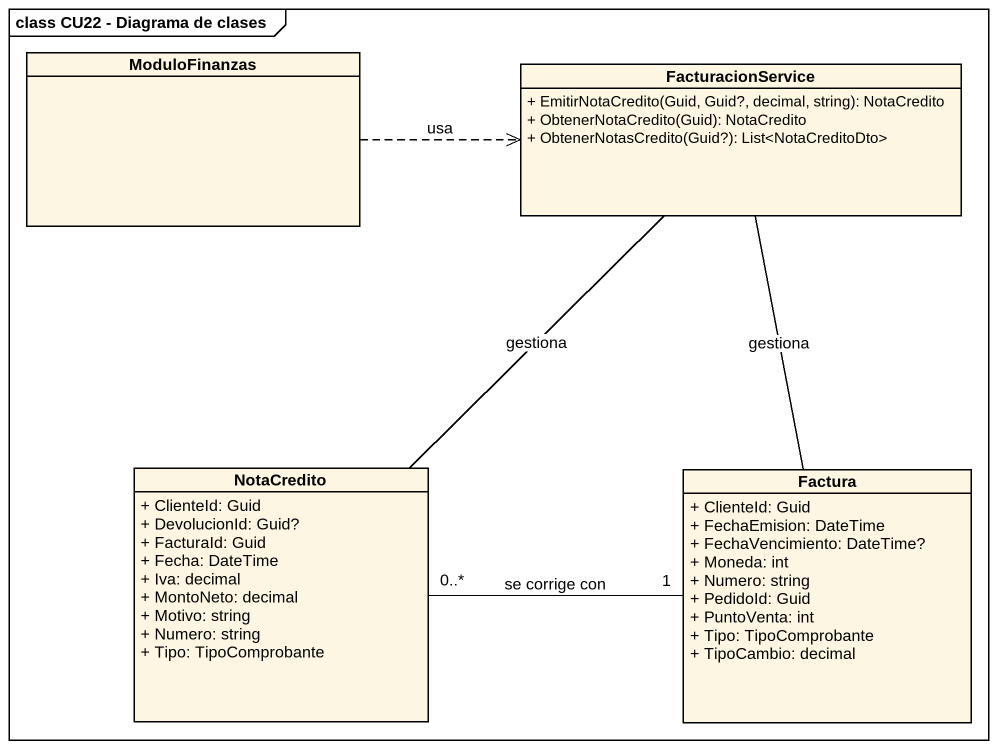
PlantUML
@startuml
mainframe class CU22 - Diagrama de clases
hide circle
hide empty members
skinparam classAttributeIconSize 0
class ModuloFinanzas
class FacturacionService {
  + EmitirNotaCredito(Guid, Guid?, decimal, string): NotaCredito
  + ObtenerNotaCredito(Guid): NotaCredito
  + ObtenerNotasCredito(Guid?): List<NotaCreditoDto>
}
class NotaCredito {
  + ClienteId: Guid
  + DevolucionId: Guid?
  + FacturaId: Guid
  + Fecha: DateTime
  + Iva: decimal
  + MontoNeto: decimal
  + Motivo: string
  + Numero: string
  + Tipo: TipoComprobante
}
class Factura {
  + ClienteId: Guid
  + FechaEmision: DateTime
  + FechaVencimiento: DateTime?
  + Moneda: int
  + Numero: string
  + PedidoId: Guid
  + PuntoVenta: int
  + Tipo: TipoComprobante
  + TipoCambio: decimal
}
ModuloFinanzas .right.> FacturacionService : usa
FacturacionService -- NotaCredito : gestiona
FacturacionService -- Factura : gestiona
Factura "1" -left- "0..*" NotaCredito : se corrige con
@enduml
